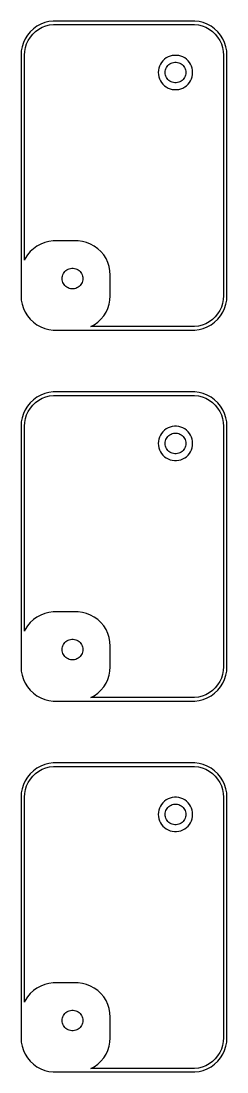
# Model space of a CAD drawing. Header units: metres. Extents: x -15 to 15, y 194 to 454.
# Drawn here: x -15 to 15, y 301.5 to 454.5 of the extents above; entities that cross this region are included whole.
import ezdxf

# ---------------------------------------------------------------- set-up
doc = ezdxf.new("R2010")
doc.units = ezdxf.units.M

msp = doc.modelspace()

# ---------------------------------------------------------------- linework, layer by layer
for p, q in [((-10.9369, 454.411), (-11.5451, 454.255)), ((-10.3139, 454.49), (-10.9369, 454.411)), ((10.3139, 454.49), (-10.3139, 454.49)), ((10.9369, 454.411), (10.3139, 454.49)), ((11.5451, 454.255), (10.9369, 454.411)), ((-13.6448, 452.923), (-14.0451, 452.439)), ((-13.1871, 453.353), (-13.6448, 452.923)), ((-13.2803, 452.58), (-12.8684, 452.967)), ((-12.6791, 453.722), (-13.1871, 453.353)), ((-12.8684, 452.967), (-12.4112, 453.299)), ((-12.1289, 454.024), (-12.6791, 453.722)), ((-12.4112, 453.299), (-11.916, 453.572)), ((-11.5451, 454.255), (-12.1289, 454.024)), ((-11.916, 453.572), (-11.3906, 453.78)), ((-11.3906, 453.78), (-10.8432, 453.92)), ((-10.8432, 453.92), (-10.2825, 453.991)), ((-10.2825, 453.991), (10.2825, 453.991)), ((10.2825, 453.991), (10.8432, 453.92)), ((10.8432, 453.92), (11.3906, 453.78)), ((11.3906, 453.78), (11.916, 453.572)), ((12.1289, 454.024), (11.5451, 454.255)), ((11.916, 453.572), (12.4112, 453.299)), ((12.6791, 453.722), (12.1289, 454.024)), ((12.4112, 453.299), (12.8684, 452.967)), ((13.1871, 453.353), (12.6791, 453.722)), ((12.8684, 452.967), (13.2803, 452.58)), ((13.6448, 452.923), (13.1871, 453.353)), ((14.0451, 452.439), (13.6448, 452.923)), ((-14.6489, 451.341), (-14.8429, 450.743)), ((-14.3815, 451.909), (-14.6489, 451.341)), ((-14.0451, 452.439), (-14.3815, 451.909)), ((-14.184, 451.157), (-13.9434, 451.668)), ((-13.9434, 451.668), (-13.6406, 452.145)), ((-13.6406, 452.145), (-13.2803, 452.58)), ((13.2803, 452.58), (13.6406, 452.145)), ((13.6406, 452.145), (13.9434, 451.668)), ((13.9434, 451.668), (14.184, 451.157)), ((14.3815, 451.909), (14.0451, 452.439)), ((14.6489, 451.341), (14.3815, 451.909)), ((14.8429, 450.743), (14.6489, 451.341)), ((-14.9606, 450.127), (-15, 449.5)), ((-14.8429, 450.743), (-14.9606, 450.127)), ((-14.5, 449.5), (-14.4645, 450.064)), ((-14.4645, 450.064), (-14.3586, 450.619)), ((-14.3586, 450.619), (-14.184, 451.157)), ((14.184, 451.157), (14.3586, 450.619)), ((14.3586, 450.619), (14.4645, 450.064)), ((14.4645, 450.064), (14.5, 449.5)), ((14.9606, 450.127), (14.8429, 450.743)), ((15, 449.5), (14.9606, 450.127)), ((-15, 449.5), (-15, 414.5)), ((-14.5, 419.657), (-14.5, 449.5)), ((5.47745, 448.469), (5.30922, 448.204)), ((5.67757, 448.711), (5.47745, 448.469)), ((5.90643, 448.926), (5.67757, 448.711)), ((6.16043, 449.111), (5.90643, 448.926)), ((6.43555, 449.262), (6.16043, 449.111)), ((6.72745, 449.378), (6.43555, 449.262)), ((6.54385, 448.156), (6.69626, 448.266)), ((6.69626, 448.266), (6.86133, 448.357)), ((7.03154, 449.456), (6.72745, 449.378)), ((6.86133, 448.357), (7.03647, 448.427)), ((7.34302, 449.495), (7.03154, 449.456)), ((7.03647, 448.427), (7.21892, 448.473)), ((7.21892, 448.473), (7.40581, 448.497)), ((7.65697, 449.495), (7.34302, 449.495)), ((7.40581, 448.497), (7.59418, 448.497)), ((7.59418, 448.497), (7.78107, 448.473)), ((7.96844, 449.456), (7.65697, 449.495)), ((7.78107, 448.473), (7.96352, 448.427)), ((7.96352, 448.427), (8.13866, 448.357)), ((8.27254, 449.378), (7.96844, 449.456)), ((8.13866, 448.357), (8.30373, 448.266)), ((8.56444, 449.262), (8.27254, 449.378)), ((8.30373, 448.266), (8.45613, 448.156)), ((8.83955, 449.111), (8.56444, 449.262)), ((9.09355, 448.926), (8.83955, 449.111)), ((9.32242, 448.711), (9.09355, 448.926)), ((9.52254, 448.469), (9.32242, 448.711)), ((9.69077, 448.204), (9.52254, 448.469)), ((14.5, 449.5), (14.5, 414.5)), ((15, 414.5), (15, 449.5)), ((5.0197, 447.313), (5, 447)), ((5, 447), (5.0197, 446.687)), ((5.07854, 447.622), (5.0197, 447.313)), ((5.17555, 447.92), (5.07854, 447.622)), ((5.30922, 448.204), (5.17555, 447.92)), ((6, 447), (6.01183, 447.188)), ((6.01183, 446.812), (6, 447)), ((6.01183, 447.188), (6.04712, 447.373)), ((6.04712, 446.627), (6.01183, 446.812)), ((6.04712, 447.373), (6.10533, 447.552)), ((6.10533, 447.552), (6.18553, 447.723)), ((6.18553, 447.723), (6.28647, 447.882)), ((6.28647, 447.882), (6.40654, 448.027)), ((6.40654, 448.027), (6.54385, 448.156)), ((8.45613, 448.156), (8.59344, 448.027)), ((8.59344, 448.027), (8.71352, 447.882)), ((8.71352, 447.882), (8.81445, 447.723)), ((8.81445, 447.723), (8.89465, 447.552)), ((8.89465, 447.552), (8.95287, 447.373)), ((8.95287, 447.373), (8.98816, 447.188)), ((8.98816, 446.812), (8.95287, 446.627)), ((8.98816, 447.188), (9, 447)), ((9, 447), (8.98816, 446.812)), ((9.82443, 447.92), (9.69077, 448.204)), ((9.92145, 447.622), (9.82443, 447.92)), ((9.98029, 447.313), (9.92145, 447.622)), ((10, 447), (9.98029, 447.313)), ((9.98029, 446.687), (10, 447)), ((5.0197, 446.687), (5.07854, 446.378)), ((5.07854, 446.378), (5.17555, 446.08)), ((5.17555, 446.08), (5.30922, 445.796)), ((5.30922, 445.796), (5.47745, 445.531)), ((5.47745, 445.531), (5.67757, 445.289)), ((5.67757, 445.289), (5.90643, 445.074)), ((6.10533, 446.448), (6.04712, 446.627)), ((6.18553, 446.277), (6.10533, 446.448)), ((6.28647, 446.118), (6.18553, 446.277)), ((6.40654, 445.973), (6.28647, 446.118)), ((6.54385, 445.844), (6.40654, 445.973)), ((6.69626, 445.734), (6.54385, 445.844)), ((6.86133, 445.643), (6.69626, 445.734)), ((7.03647, 445.573), (6.86133, 445.643)), ((7.21892, 445.527), (7.03647, 445.573)), ((7.40581, 445.503), (7.21892, 445.527)), ((7.59418, 445.503), (7.40581, 445.503)), ((7.78107, 445.527), (7.59418, 445.503)), ((7.96352, 445.573), (7.78107, 445.527)), ((8.13866, 445.643), (7.96352, 445.573)), ((8.30373, 445.734), (8.13866, 445.643)), ((8.45613, 445.844), (8.30373, 445.734)), ((8.59344, 445.973), (8.45613, 445.844)), ((8.71352, 446.118), (8.59344, 445.973)), ((8.81445, 446.277), (8.71352, 446.118)), ((8.89465, 446.448), (8.81445, 446.277)), ((8.95287, 446.627), (8.89465, 446.448)), ((9.09355, 445.074), (9.32242, 445.289)), ((9.32242, 445.289), (9.52254, 445.531)), ((9.52254, 445.531), (9.69077, 445.796)), ((9.69077, 445.796), (9.82443, 446.08)), ((9.82443, 446.08), (9.92145, 446.378)), ((9.92145, 446.378), (9.98029, 446.687)), ((5.90643, 445.074), (6.16043, 444.889)), ((6.16043, 444.889), (6.43555, 444.738)), ((6.43555, 444.738), (6.72745, 444.622)), ((6.72745, 444.622), (7.03154, 444.544)), ((7.03154, 444.544), (7.34302, 444.505)), ((7.34302, 444.505), (7.65697, 444.505)), ((7.65697, 444.505), (7.96844, 444.544)), ((7.96844, 444.544), (8.27254, 444.622)), ((8.27254, 444.622), (8.56444, 444.738)), ((8.56444, 444.738), (8.83955, 444.889)), ((8.83955, 444.889), (9.09355, 445.074)), ((-11.5451, 422.255), (-12.1289, 422.024)), ((-10.9369, 422.411), (-11.5451, 422.255)), ((-10.3139, 422.49), (-10.9369, 422.411)), ((-6.68604, 422.49), (-10.3139, 422.49)), ((-6.06308, 422.411), (-6.68604, 422.49)), ((-5.45491, 422.255), (-6.06308, 422.411)), ((-4.87109, 422.024), (-5.45491, 422.255)), ((-13.6448, 420.923), (-14.0451, 420.439)), ((-13.1871, 421.353), (-13.6448, 420.923)), ((-12.6791, 421.722), (-13.1871, 421.353)), ((-12.1289, 422.024), (-12.6791, 421.722)), ((-4.32086, 421.722), (-4.87109, 422.024)), ((-3.81287, 421.353), (-4.32086, 421.722)), ((-3.35515, 420.923), (-3.81287, 421.353)), ((-2.95491, 420.439), (-3.35515, 420.923)), ((-14.3815, 419.909), (-14.5, 419.657)), ((-14.0451, 420.439), (-14.3815, 419.909)), ((-2.61845, 419.909), (-2.95491, 420.439)), ((-2.3511, 419.341), (-2.61845, 419.909)), ((-2.15707, 418.743), (-2.3511, 419.341)), ((-8.89465, 417.552), (-8.81445, 417.723)), ((-8.81445, 417.723), (-8.71352, 417.882)), ((-8.71352, 417.882), (-8.59344, 418.027)), ((-8.59344, 418.027), (-8.45613, 418.156)), ((-8.45613, 418.156), (-8.30373, 418.266)), ((-8.30373, 418.266), (-8.13866, 418.357)), ((-8.13866, 418.357), (-7.96352, 418.427)), ((-7.96352, 418.427), (-7.78107, 418.473)), ((-7.78107, 418.473), (-7.59418, 418.497)), ((-7.59418, 418.497), (-7.40581, 418.497)), ((-7.40581, 418.497), (-7.21892, 418.473)), ((-7.21892, 418.473), (-7.03647, 418.427)), ((-7.03647, 418.427), (-6.86133, 418.357)), ((-6.86133, 418.357), (-6.69626, 418.266)), ((-6.69626, 418.266), (-6.54385, 418.156)), ((-6.54385, 418.156), (-6.40654, 418.027)), ((-6.40654, 418.027), (-6.28647, 417.882)), ((-6.28647, 417.882), (-6.18553, 417.723)), ((-6.18553, 417.723), (-6.10533, 417.552)), ((-2.03941, 418.127), (-2.15707, 418.743)), ((-2, 417.5), (-2.03941, 418.127)), ((-9, 417), (-8.98816, 417.188)), ((-8.98816, 416.812), (-9, 417)), ((-8.98816, 417.188), (-8.95287, 417.373)), ((-8.95287, 416.627), (-8.98816, 416.812)), ((-8.95287, 417.373), (-8.89465, 417.552)), ((-8.89465, 416.448), (-8.95287, 416.627)), ((-8.81445, 416.277), (-8.89465, 416.448)), ((-8.71352, 416.118), (-8.81445, 416.277)), ((-8.59344, 415.973), (-8.71352, 416.118)), ((-6.28647, 416.118), (-6.40654, 415.973)), ((-6.18553, 416.277), (-6.28647, 416.118)), ((-6.10533, 416.448), (-6.18553, 416.277)), ((-6.10533, 417.552), (-6.04712, 417.373)), ((-6.04712, 416.627), (-6.10533, 416.448)), ((-6.04712, 417.373), (-6.01183, 417.188)), ((-6.01183, 416.812), (-6.04712, 416.627)), ((-6.01183, 417.188), (-6, 417)), ((-6, 417), (-6.01183, 416.812)), ((-2, 414.5), (-2, 417.5)), ((-8.45613, 415.844), (-8.59344, 415.973)), ((-8.30373, 415.734), (-8.45613, 415.844)), ((-8.13866, 415.643), (-8.30373, 415.734)), ((-7.96352, 415.573), (-8.13866, 415.643)), ((-7.78107, 415.527), (-7.96352, 415.573)), ((-7.59418, 415.503), (-7.78107, 415.527)), ((-7.40581, 415.503), (-7.59418, 415.503)), ((-7.21892, 415.527), (-7.40581, 415.503)), ((-7.03647, 415.573), (-7.21892, 415.527)), ((-6.86133, 415.643), (-7.03647, 415.573)), ((-6.69626, 415.734), (-6.86133, 415.643)), ((-6.54385, 415.844), (-6.69626, 415.734)), ((-6.40654, 415.973), (-6.54385, 415.844)), ((-15, 414.5), (-14.9606, 413.873)), ((-14.9606, 413.873), (-14.8429, 413.257)), ((-14.8429, 413.257), (-14.6489, 412.659)), ((-2.3511, 412.659), (-2.15707, 413.257)), ((-2.15707, 413.257), (-2.03941, 413.873)), ((-2.03941, 413.873), (-2, 414.5)), ((14.3586, 413.381), (14.184, 412.843)), ((14.4645, 413.936), (14.3586, 413.381)), ((14.5, 414.5), (14.4645, 413.936)), ((14.6489, 412.659), (14.8429, 413.257)), ((14.8429, 413.257), (14.9606, 413.873)), ((14.9606, 413.873), (15, 414.5)), ((-14.6489, 412.659), (-14.3815, 412.091)), ((-14.3815, 412.091), (-14.0451, 411.561)), ((-14.0451, 411.561), (-13.6448, 411.077)), ((-3.35515, 411.077), (-2.95491, 411.561)), ((-2.95491, 411.561), (-2.61845, 412.091)), ((-2.61845, 412.091), (-2.3511, 412.659)), ((13.6406, 411.855), (13.2803, 411.42)), ((13.9434, 412.332), (13.6406, 411.855)), ((13.6448, 411.077), (14.0451, 411.561)), ((14.184, 412.843), (13.9434, 412.332)), ((14.0451, 411.561), (14.3815, 412.091)), ((14.3815, 412.091), (14.6489, 412.659)), ((-13.6448, 411.077), (-13.1871, 410.647)), ((-13.1871, 410.647), (-12.6791, 410.278)), ((-12.6791, 410.278), (-12.1289, 409.976)), ((-4.81104, 410.009), (-4.32086, 410.278)), ((10.2825, 410.009), (-4.81104, 410.009)), ((-4.32086, 410.278), (-3.81287, 410.647)), ((-3.81287, 410.647), (-3.35515, 411.077)), ((10.8432, 410.08), (10.2825, 410.009)), ((11.3906, 410.22), (10.8432, 410.08)), ((11.916, 410.428), (11.3906, 410.22)), ((12.4112, 410.701), (11.916, 410.428)), ((12.1289, 409.976), (12.6791, 410.278)), ((12.8684, 411.033), (12.4112, 410.701)), ((12.6791, 410.278), (13.1871, 410.647)), ((13.2803, 411.42), (12.8684, 411.033)), ((13.1871, 410.647), (13.6448, 411.077)), ((-12.1289, 409.976), (-11.5451, 409.745)), ((-11.5451, 409.745), (-10.9369, 409.589)), ((-10.9369, 409.589), (-10.3139, 409.51)), ((-10.3139, 409.51), (10.3139, 409.51)), ((10.3139, 409.51), (10.9369, 409.589)), ((10.9369, 409.589), (11.5451, 409.745)), ((11.5451, 409.745), (12.1289, 409.976)), ((-13.1871, 399.353), (-13.6448, 398.923)), ((-12.6791, 399.722), (-13.1871, 399.353)), ((-12.8684, 398.967), (-12.4112, 399.299)), ((-12.1289, 400.024), (-12.6791, 399.722)), ((-12.4112, 399.299), (-11.916, 399.572)), ((-11.5451, 400.255), (-12.1289, 400.024)), ((-11.916, 399.572), (-11.3906, 399.78)), ((-10.9369, 400.411), (-11.5451, 400.255)), ((-11.3906, 399.78), (-10.8432, 399.92)), ((-10.3139, 400.49), (-10.9369, 400.411)), ((-10.8432, 399.92), (-10.2825, 399.991)), ((10.3139, 400.49), (-10.3139, 400.49)), ((-10.2825, 399.991), (10.2825, 399.991)), ((10.2825, 399.991), (10.8432, 399.92)), ((10.9369, 400.411), (10.3139, 400.49)), ((10.8432, 399.92), (11.3906, 399.78)), ((11.5451, 400.255), (10.9369, 400.411)), ((11.3906, 399.78), (11.916, 399.572)), ((12.1289, 400.024), (11.5451, 400.255)), ((11.916, 399.572), (12.4112, 399.299)), ((12.6791, 399.722), (12.1289, 400.024)), ((12.4112, 399.299), (12.8684, 398.967)), ((13.1871, 399.353), (12.6791, 399.722)), ((13.6448, 398.923), (13.1871, 399.353)), ((-14.3815, 397.909), (-14.6489, 397.341)), ((-14.0451, 398.439), (-14.3815, 397.909)), ((-13.6448, 398.923), (-14.0451, 398.439)), ((-13.9434, 397.668), (-13.6406, 398.145)), ((-13.6406, 398.145), (-13.2803, 398.58)), ((-13.2803, 398.58), (-12.8684, 398.967)), ((12.8684, 398.967), (13.2803, 398.58)), ((13.2803, 398.58), (13.6406, 398.145)), ((13.6406, 398.145), (13.9434, 397.668)), ((14.0451, 398.439), (13.6448, 398.923)), ((14.3815, 397.909), (14.0451, 398.439)), ((14.6489, 397.341), (14.3815, 397.909)), ((-14.8429, 396.743), (-14.9606, 396.127)), ((-14.6489, 397.341), (-14.8429, 396.743)), ((-14.4645, 396.064), (-14.3586, 396.619)), ((-14.3586, 396.619), (-14.184, 397.157)), ((-14.184, 397.157), (-13.9434, 397.668)), ((13.9434, 397.668), (14.184, 397.157)), ((14.184, 397.157), (14.3586, 396.619)), ((14.3586, 396.619), (14.4645, 396.064)), ((14.8429, 396.743), (14.6489, 397.341)), ((14.9606, 396.127), (14.8429, 396.743)), ((-14.9606, 396.127), (-15, 395.5)), ((-15, 395.5), (-15, 360.5)), ((-14.5, 395.5), (-14.4645, 396.064)), ((-14.5, 365.657), (-14.5, 395.5)), ((5.67757, 394.711), (5.47745, 394.469)), ((5.90643, 394.926), (5.67757, 394.711)), ((6.16043, 395.111), (5.90643, 394.926)), ((6.43555, 395.262), (6.16043, 395.111)), ((6.72745, 395.378), (6.43555, 395.262)), ((7.03154, 395.456), (6.72745, 395.378)), ((7.34302, 395.495), (7.03154, 395.456)), ((7.65697, 395.495), (7.34302, 395.495)), ((7.96844, 395.456), (7.65697, 395.495)), ((8.27254, 395.378), (7.96844, 395.456)), ((8.56444, 395.262), (8.27254, 395.378)), ((8.83955, 395.111), (8.56444, 395.262)), ((9.09355, 394.926), (8.83955, 395.111)), ((9.32242, 394.711), (9.09355, 394.926)), ((9.52254, 394.469), (9.32242, 394.711)), ((14.4645, 396.064), (14.5, 395.5)), ((14.5, 395.5), (14.5, 360.5)), ((15, 395.5), (14.9606, 396.127)), ((15, 360.5), (15, 395.5)), ((5.0197, 393.313), (5, 393)), ((5.07854, 393.622), (5.0197, 393.313)), ((5.17555, 393.92), (5.07854, 393.622)), ((5.30922, 394.204), (5.17555, 393.92)), ((5.47745, 394.469), (5.30922, 394.204)), ((6, 393), (6.01183, 393.188)), ((6.01183, 393.188), (6.04712, 393.373)), ((6.04712, 393.373), (6.10533, 393.552)), ((6.10533, 393.552), (6.18553, 393.723)), ((6.18553, 393.723), (6.28647, 393.882)), ((6.28647, 393.882), (6.40654, 394.027)), ((6.40654, 394.027), (6.54385, 394.156)), ((6.54385, 394.156), (6.69626, 394.266)), ((6.69626, 394.266), (6.86133, 394.357)), ((6.86133, 394.357), (7.03647, 394.427)), ((7.03647, 394.427), (7.21892, 394.473)), ((7.21892, 394.473), (7.40581, 394.497)), ((7.40581, 394.497), (7.59418, 394.497)), ((7.59418, 394.497), (7.78107, 394.473)), ((7.78107, 394.473), (7.96352, 394.427)), ((7.96352, 394.427), (8.13866, 394.357)), ((8.13866, 394.357), (8.30373, 394.266)), ((8.30373, 394.266), (8.45613, 394.156)), ((8.45613, 394.156), (8.59344, 394.027)), ((8.59344, 394.027), (8.71352, 393.882)), ((8.71352, 393.882), (8.81445, 393.723)), ((8.81445, 393.723), (8.89465, 393.552)), ((8.89465, 393.552), (8.95287, 393.373)), ((8.95287, 393.373), (8.98816, 393.188)), ((8.98816, 393.188), (9, 393)), ((9.69077, 394.204), (9.52254, 394.469)), ((9.82443, 393.92), (9.69077, 394.204)), ((9.92145, 393.622), (9.82443, 393.92)), ((9.98029, 393.313), (9.92145, 393.622)), ((10, 393), (9.98029, 393.313)), ((5, 393), (5.0197, 392.687)), ((5.0197, 392.687), (5.07854, 392.378)), ((5.07854, 392.378), (5.17555, 392.08)), ((5.17555, 392.08), (5.30922, 391.796)), ((5.30922, 391.796), (5.47745, 391.531)), ((6.01183, 392.812), (6, 393)), ((6.04712, 392.627), (6.01183, 392.812)), ((6.10533, 392.448), (6.04712, 392.627)), ((6.18553, 392.277), (6.10533, 392.448)), ((6.28647, 392.118), (6.18553, 392.277)), ((6.40654, 391.973), (6.28647, 392.118)), ((6.54385, 391.844), (6.40654, 391.973)), ((6.69626, 391.734), (6.54385, 391.844)), ((6.86133, 391.643), (6.69626, 391.734)), ((7.03647, 391.573), (6.86133, 391.643)), ((8.13866, 391.643), (7.96352, 391.573)), ((8.30373, 391.734), (8.13866, 391.643)), ((8.45613, 391.844), (8.30373, 391.734)), ((8.59344, 391.973), (8.45613, 391.844)), ((8.71352, 392.118), (8.59344, 391.973)), ((8.81445, 392.277), (8.71352, 392.118)), ((8.89465, 392.448), (8.81445, 392.277)), ((8.95287, 392.627), (8.89465, 392.448)), ((8.98816, 392.812), (8.95287, 392.627)), ((9, 393), (8.98816, 392.812)), ((9.52254, 391.531), (9.69077, 391.796)), ((9.69077, 391.796), (9.82443, 392.08)), ((9.82443, 392.08), (9.92145, 392.378)), ((9.92145, 392.378), (9.98029, 392.687)), ((9.98029, 392.687), (10, 393)), ((5.47745, 391.531), (5.67757, 391.289)), ((5.67757, 391.289), (5.90643, 391.074)), ((5.90643, 391.074), (6.16043, 390.889)), ((6.16043, 390.889), (6.43555, 390.738)), ((6.43555, 390.738), (6.72745, 390.622)), ((6.72745, 390.622), (7.03154, 390.544)), ((7.03154, 390.544), (7.34302, 390.505)), ((7.21892, 391.527), (7.03647, 391.573)), ((7.40581, 391.503), (7.21892, 391.527)), ((7.34302, 390.505), (7.65697, 390.505)), ((7.59418, 391.503), (7.40581, 391.503)), ((7.78107, 391.527), (7.59418, 391.503)), ((7.65697, 390.505), (7.96844, 390.544)), ((7.96352, 391.573), (7.78107, 391.527)), ((7.96844, 390.544), (8.27254, 390.622)), ((8.27254, 390.622), (8.56444, 390.738)), ((8.56444, 390.738), (8.83955, 390.889)), ((8.83955, 390.889), (9.09355, 391.074)), ((9.09355, 391.074), (9.32242, 391.289)), ((9.32242, 391.289), (9.52254, 391.531)), ((-13.1871, 367.353), (-13.6448, 366.923)), ((-12.6791, 367.722), (-13.1871, 367.353)), ((-12.1289, 368.024), (-12.6791, 367.722)), ((-11.5451, 368.255), (-12.1289, 368.024)), ((-10.9369, 368.411), (-11.5451, 368.255)), ((-10.3139, 368.49), (-10.9369, 368.411)), ((-6.68604, 368.49), (-10.3139, 368.49)), ((-6.06308, 368.411), (-6.68604, 368.49)), ((-5.45491, 368.255), (-6.06308, 368.411)), ((-4.87109, 368.024), (-5.45491, 368.255)), ((-4.32086, 367.722), (-4.87109, 368.024)), ((-3.81287, 367.353), (-4.32086, 367.722)), ((-3.35515, 366.923), (-3.81287, 367.353)), ((-14.3815, 365.909), (-14.5, 365.657)), ((-14.0451, 366.439), (-14.3815, 365.909)), ((-13.6448, 366.923), (-14.0451, 366.439)), ((-2.95491, 366.439), (-3.35515, 366.923)), ((-2.61845, 365.909), (-2.95491, 366.439)), ((-2.3511, 365.341), (-2.61845, 365.909)), ((-8.59344, 364.027), (-8.45613, 364.156)), ((-8.45613, 364.156), (-8.30373, 364.266)), ((-8.30373, 364.266), (-8.13866, 364.357)), ((-8.13866, 364.357), (-7.96352, 364.427)), ((-7.96352, 364.427), (-7.78107, 364.473)), ((-7.78107, 364.473), (-7.59418, 364.497)), ((-7.59418, 364.497), (-7.40581, 364.497)), ((-7.40581, 364.497), (-7.21892, 364.473)), ((-7.21892, 364.473), (-7.03647, 364.427)), ((-7.03647, 364.427), (-6.86133, 364.357)), ((-6.86133, 364.357), (-6.69626, 364.266)), ((-6.69626, 364.266), (-6.54385, 364.156)), ((-6.54385, 364.156), (-6.40654, 364.027)), ((-2.15707, 364.743), (-2.3511, 365.341)), ((-2.03941, 364.127), (-2.15707, 364.743)), ((-2, 363.5), (-2.03941, 364.127)), ((-9, 363), (-8.98816, 363.188)), ((-8.98816, 362.812), (-9, 363)), ((-8.98816, 363.188), (-8.95287, 363.373)), ((-8.95287, 362.627), (-8.98816, 362.812)), ((-8.95287, 363.373), (-8.89465, 363.552)), ((-8.89465, 362.448), (-8.95287, 362.627)), ((-8.89465, 363.552), (-8.81445, 363.723)), ((-8.81445, 363.723), (-8.71352, 363.882)), ((-8.71352, 363.882), (-8.59344, 364.027)), ((-6.40654, 364.027), (-6.28647, 363.882)), ((-6.28647, 363.882), (-6.18553, 363.723)), ((-6.18553, 363.723), (-6.10533, 363.552)), ((-6.10533, 363.552), (-6.04712, 363.373)), ((-6.04712, 362.627), (-6.10533, 362.448)), ((-6.04712, 363.373), (-6.01183, 363.188)), ((-6.01183, 362.812), (-6.04712, 362.627)), ((-6.01183, 363.188), (-6, 363)), ((-6, 363), (-6.01183, 362.812)), ((-2, 360.5), (-2, 363.5)), ((-8.81445, 362.277), (-8.89465, 362.448)), ((-8.71352, 362.118), (-8.81445, 362.277)), ((-8.59344, 361.973), (-8.71352, 362.118)), ((-8.45613, 361.844), (-8.59344, 361.973)), ((-8.30373, 361.734), (-8.45613, 361.844)), ((-8.13866, 361.643), (-8.30373, 361.734)), ((-7.96352, 361.573), (-8.13866, 361.643)), ((-7.78107, 361.527), (-7.96352, 361.573)), ((-7.59418, 361.503), (-7.78107, 361.527)), ((-7.40581, 361.503), (-7.59418, 361.503)), ((-7.21892, 361.527), (-7.40581, 361.503)), ((-7.03647, 361.573), (-7.21892, 361.527)), ((-6.86133, 361.643), (-7.03647, 361.573)), ((-6.69626, 361.734), (-6.86133, 361.643)), ((-6.54385, 361.844), (-6.69626, 361.734)), ((-6.40654, 361.973), (-6.54385, 361.844)), ((-6.28647, 362.118), (-6.40654, 361.973)), ((-6.18553, 362.277), (-6.28647, 362.118)), ((-6.10533, 362.448), (-6.18553, 362.277)), ((-15, 360.5), (-14.9606, 359.873)), ((-14.9606, 359.873), (-14.8429, 359.257)), ((-2.15707, 359.257), (-2.03941, 359.873)), ((-2.03941, 359.873), (-2, 360.5)), ((14.4645, 359.936), (14.3586, 359.381)), ((14.5, 360.5), (14.4645, 359.936)), ((14.8429, 359.257), (14.9606, 359.873)), ((14.9606, 359.873), (15, 360.5)), ((-14.8429, 359.257), (-14.6489, 358.659)), ((-14.6489, 358.659), (-14.3815, 358.091)), ((-14.3815, 358.091), (-14.0451, 357.561)), ((-2.95491, 357.561), (-2.61845, 358.091)), ((-2.61845, 358.091), (-2.3511, 358.659)), ((-2.3511, 358.659), (-2.15707, 359.257)), ((13.9434, 358.332), (13.6406, 357.855)), ((14.184, 358.843), (13.9434, 358.332)), ((14.0451, 357.561), (14.3815, 358.091)), ((14.3586, 359.381), (14.184, 358.843)), ((14.3815, 358.091), (14.6489, 358.659)), ((14.6489, 358.659), (14.8429, 359.257)), ((-14.0451, 357.561), (-13.6448, 357.077)), ((-13.6448, 357.077), (-13.1871, 356.647)), ((-13.1871, 356.647), (-12.6791, 356.278)), ((-4.32086, 356.278), (-3.81287, 356.647)), ((-3.81287, 356.647), (-3.35515, 357.077)), ((-3.35515, 357.077), (-2.95491, 357.561)), ((12.4112, 356.701), (11.916, 356.428)), ((12.8684, 357.033), (12.4112, 356.701)), ((12.6791, 356.278), (13.1871, 356.647)), ((13.2803, 357.42), (12.8684, 357.033)), ((13.1871, 356.647), (13.6448, 357.077)), ((13.6406, 357.855), (13.2803, 357.42)), ((13.6448, 357.077), (14.0451, 357.561)), ((-12.6791, 356.278), (-12.1289, 355.976)), ((-12.1289, 355.976), (-11.5451, 355.745)), ((-11.5451, 355.745), (-10.9369, 355.589)), ((-10.9369, 355.589), (-10.3139, 355.51)), ((-10.3139, 355.51), (10.3139, 355.51)), ((-4.81104, 356.009), (-4.32086, 356.278)), ((10.2825, 356.009), (-4.81104, 356.009)), ((10.8432, 356.08), (10.2825, 356.009)), ((10.3139, 355.51), (10.9369, 355.589)), ((11.3906, 356.22), (10.8432, 356.08)), ((10.9369, 355.589), (11.5451, 355.745)), ((11.916, 356.428), (11.3906, 356.22)), ((11.5451, 355.745), (12.1289, 355.976)), ((12.1289, 355.976), (12.6791, 356.278)), ((-12.1289, 346.024), (-12.6791, 345.722)), ((-11.5451, 346.255), (-12.1289, 346.024)), ((-11.916, 345.572), (-11.3906, 345.78)), ((-10.9369, 346.411), (-11.5451, 346.255)), ((-11.3906, 345.78), (-10.8432, 345.92)), ((-10.3139, 346.49), (-10.9369, 346.411)), ((-10.8432, 345.92), (-10.2825, 345.991)), ((10.3139, 346.49), (-10.3139, 346.49)), ((-10.2825, 345.991), (10.2825, 345.991)), ((10.2825, 345.991), (10.8432, 345.92)), ((10.9369, 346.411), (10.3139, 346.49)), ((10.8432, 345.92), (11.3906, 345.78)), ((11.5451, 346.255), (10.9369, 346.411)), ((11.3906, 345.78), (11.916, 345.572)), ((12.1289, 346.024), (11.5451, 346.255)), ((12.6791, 345.722), (12.1289, 346.024)), ((-14.0451, 344.439), (-14.3815, 343.909)), ((-13.6448, 344.923), (-14.0451, 344.439)), ((-13.1871, 345.353), (-13.6448, 344.923)), ((-13.6406, 344.145), (-13.2803, 344.58)), ((-13.2803, 344.58), (-12.8684, 344.967)), ((-12.6791, 345.722), (-13.1871, 345.353)), ((-12.8684, 344.967), (-12.4112, 345.299)), ((-12.4112, 345.299), (-11.916, 345.572)), ((11.916, 345.572), (12.4112, 345.299)), ((12.4112, 345.299), (12.8684, 344.967)), ((13.1871, 345.353), (12.6791, 345.722)), ((12.8684, 344.967), (13.2803, 344.58)), ((13.6448, 344.923), (13.1871, 345.353)), ((13.2803, 344.58), (13.6406, 344.145)), ((14.0451, 344.439), (13.6448, 344.923)), ((14.3815, 343.909), (14.0451, 344.439)), ((-14.8429, 342.743), (-14.9606, 342.127)), ((-14.6489, 343.341), (-14.8429, 342.743)), ((-14.3815, 343.909), (-14.6489, 343.341)), ((-14.3586, 342.619), (-14.184, 343.157)), ((-14.184, 343.157), (-13.9434, 343.668)), ((-13.9434, 343.668), (-13.6406, 344.145)), ((13.6406, 344.145), (13.9434, 343.668)), ((13.9434, 343.668), (14.184, 343.157)), ((14.184, 343.157), (14.3586, 342.619)), ((14.6489, 343.341), (14.3815, 343.909)), ((14.8429, 342.743), (14.6489, 343.341)), ((14.9606, 342.127), (14.8429, 342.743)), ((-14.9606, 342.127), (-15, 341.5)), ((-15, 341.5), (-15, 306.5)), ((-14.5, 341.5), (-14.4645, 342.064)), ((-14.5, 311.657), (-14.5, 341.5)), ((-14.4645, 342.064), (-14.3586, 342.619)), ((6.43555, 341.262), (6.16043, 341.111)), ((6.72745, 341.378), (6.43555, 341.262)), ((7.03154, 341.456), (6.72745, 341.378)), ((7.34302, 341.495), (7.03154, 341.456)), ((7.65697, 341.495), (7.34302, 341.495)), ((7.96844, 341.456), (7.65697, 341.495)), ((8.27254, 341.378), (7.96844, 341.456)), ((8.56444, 341.262), (8.27254, 341.378)), ((8.83955, 341.111), (8.56444, 341.262)), ((14.3586, 342.619), (14.4645, 342.064)), ((14.4645, 342.064), (14.5, 341.5)), ((14.5, 341.5), (14.5, 306.5)), ((15, 341.5), (14.9606, 342.127)), ((15, 306.5), (15, 341.5)), ((5.07854, 339.622), (5.0197, 339.313)), ((5.17555, 339.92), (5.07854, 339.622)), ((5.30922, 340.204), (5.17555, 339.92)), ((5.47745, 340.469), (5.30922, 340.204)), ((5.67757, 340.711), (5.47745, 340.469)), ((5.90643, 340.926), (5.67757, 340.711)), ((6.16043, 341.111), (5.90643, 340.926)), ((6.10533, 339.552), (6.18553, 339.723)), ((6.18553, 339.723), (6.28647, 339.882)), ((6.28647, 339.882), (6.40654, 340.027)), ((6.40654, 340.027), (6.54385, 340.156)), ((6.54385, 340.156), (6.69626, 340.266)), ((6.69626, 340.266), (6.86133, 340.357)), ((6.86133, 340.357), (7.03647, 340.427)), ((7.03647, 340.427), (7.21892, 340.473)), ((7.21892, 340.473), (7.40581, 340.497)), ((7.40581, 340.497), (7.59418, 340.497)), ((7.59418, 340.497), (7.78107, 340.473)), ((7.78107, 340.473), (7.96352, 340.427)), ((7.96352, 340.427), (8.13866, 340.357)), ((8.13866, 340.357), (8.30373, 340.266)), ((8.30373, 340.266), (8.45613, 340.156)), ((8.45613, 340.156), (8.59344, 340.027)), ((8.59344, 340.027), (8.71352, 339.882)), ((8.71352, 339.882), (8.81445, 339.723)), ((8.81445, 339.723), (8.89465, 339.552)), ((9.09355, 340.926), (8.83955, 341.111)), ((9.32242, 340.711), (9.09355, 340.926)), ((9.52254, 340.469), (9.32242, 340.711)), ((9.69077, 340.204), (9.52254, 340.469)), ((9.82443, 339.92), (9.69077, 340.204)), ((9.92145, 339.622), (9.82443, 339.92)), ((9.98029, 339.313), (9.92145, 339.622)), ((5.0197, 339.313), (5, 339)), ((5, 339), (5.0197, 338.687)), ((5.0197, 338.687), (5.07854, 338.378)), ((5.07854, 338.378), (5.17555, 338.08)), ((6, 339), (6.01183, 339.188)), ((6.01183, 338.812), (6, 339)), ((6.01183, 339.188), (6.04712, 339.373)), ((6.04712, 338.627), (6.01183, 338.812)), ((6.04712, 339.373), (6.10533, 339.552)), ((6.10533, 338.448), (6.04712, 338.627)), ((6.18553, 338.277), (6.10533, 338.448)), ((6.28647, 338.118), (6.18553, 338.277)), ((6.40654, 337.973), (6.28647, 338.118)), ((8.71352, 338.118), (8.59344, 337.973)), ((8.81445, 338.277), (8.71352, 338.118)), ((8.89465, 338.448), (8.81445, 338.277)), ((8.89465, 339.552), (8.95287, 339.373)), ((8.95287, 338.627), (8.89465, 338.448)), ((8.95287, 339.373), (8.98816, 339.188)), ((8.98816, 338.812), (8.95287, 338.627)), ((8.98816, 339.188), (9, 339)), ((9, 339), (8.98816, 338.812)), ((9.82443, 338.08), (9.92145, 338.378)), ((9.92145, 338.378), (9.98029, 338.687)), ((10, 339), (9.98029, 339.313)), ((9.98029, 338.687), (10, 339)), ((5.17555, 338.08), (5.30922, 337.796)), ((5.30922, 337.796), (5.47745, 337.531)), ((5.47745, 337.531), (5.67757, 337.289)), ((5.67757, 337.289), (5.90643, 337.074)), ((5.90643, 337.074), (6.16043, 336.889)), ((6.16043, 336.889), (6.43555, 336.738)), ((6.54385, 337.844), (6.40654, 337.973)), ((6.43555, 336.738), (6.72745, 336.622)), ((6.69626, 337.734), (6.54385, 337.844)), ((6.86133, 337.643), (6.69626, 337.734)), ((6.72745, 336.622), (7.03154, 336.544)), ((7.03647, 337.573), (6.86133, 337.643)), ((7.21892, 337.527), (7.03647, 337.573)), ((7.40581, 337.503), (7.21892, 337.527)), ((7.59418, 337.503), (7.40581, 337.503)), ((7.78107, 337.527), (7.59418, 337.503)), ((7.96352, 337.573), (7.78107, 337.527)), ((8.13866, 337.643), (7.96352, 337.573)), ((7.96844, 336.544), (8.27254, 336.622)), ((8.30373, 337.734), (8.13866, 337.643)), ((8.27254, 336.622), (8.56444, 336.738)), ((8.45613, 337.844), (8.30373, 337.734)), ((8.59344, 337.973), (8.45613, 337.844)), ((8.56444, 336.738), (8.83955, 336.889)), ((8.83955, 336.889), (9.09355, 337.074)), ((9.09355, 337.074), (9.32242, 337.289)), ((9.32242, 337.289), (9.52254, 337.531)), ((9.52254, 337.531), (9.69077, 337.796)), ((9.69077, 337.796), (9.82443, 338.08)), ((7.03154, 336.544), (7.34302, 336.505)), ((7.34302, 336.505), (7.65697, 336.505)), ((7.65697, 336.505), (7.96844, 336.544)), ((-12.6791, 313.722), (-13.1871, 313.353)), ((-12.1289, 314.024), (-12.6791, 313.722)), ((-11.5451, 314.255), (-12.1289, 314.024)), ((-10.9369, 314.411), (-11.5451, 314.255)), ((-10.3139, 314.49), (-10.9369, 314.411)), ((-6.68604, 314.49), (-10.3139, 314.49)), ((-6.06308, 314.411), (-6.68604, 314.49)), ((-5.45491, 314.255), (-6.06308, 314.411)), ((-4.87109, 314.024), (-5.45491, 314.255)), ((-4.32086, 313.722), (-4.87109, 314.024)), ((-3.81287, 313.353), (-4.32086, 313.722)), ((-14.0451, 312.439), (-14.3815, 311.909)), ((-13.6448, 312.923), (-14.0451, 312.439)), ((-13.1871, 313.353), (-13.6448, 312.923)), ((-3.35515, 312.923), (-3.81287, 313.353)), ((-2.95491, 312.439), (-3.35515, 312.923)), ((-2.61845, 311.909), (-2.95491, 312.439)), ((-14.3815, 311.909), (-14.5, 311.657)), ((-2.3511, 311.341), (-2.61845, 311.909)), ((-2.15707, 310.743), (-2.3511, 311.341)), ((-2.03941, 310.127), (-2.15707, 310.743)), ((-9, 309), (-8.98816, 309.188)), ((-8.98816, 309.188), (-8.95287, 309.373)), ((-8.95287, 309.373), (-8.89465, 309.552)), ((-8.89465, 309.552), (-8.81445, 309.723)), ((-8.81445, 309.723), (-8.71352, 309.882)), ((-8.71352, 309.882), (-8.59344, 310.027)), ((-8.59344, 310.027), (-8.45613, 310.156)), ((-8.45613, 310.156), (-8.30373, 310.266)), ((-8.30373, 310.266), (-8.13866, 310.357)), ((-8.13866, 310.357), (-7.96352, 310.427)), ((-7.96352, 310.427), (-7.78107, 310.473)), ((-7.78107, 310.473), (-7.59418, 310.497)), ((-7.59418, 310.497), (-7.40581, 310.497)), ((-7.40581, 310.497), (-7.21892, 310.473)), ((-7.21892, 310.473), (-7.03647, 310.427)), ((-7.03647, 310.427), (-6.86133, 310.357)), ((-6.86133, 310.357), (-6.69626, 310.266)), ((-6.69626, 310.266), (-6.54385, 310.156)), ((-6.54385, 310.156), (-6.40654, 310.027)), ((-6.40654, 310.027), (-6.28647, 309.882)), ((-6.28647, 309.882), (-6.18553, 309.723)), ((-6.18553, 309.723), (-6.10533, 309.552)), ((-6.10533, 309.552), (-6.04712, 309.373)), ((-6.04712, 309.373), (-6.01183, 309.188)), ((-6.01183, 309.188), (-6, 309)), ((-2, 309.5), (-2.03941, 310.127)), ((-2, 306.5), (-2, 309.5)), ((-8.98816, 308.812), (-9, 309)), ((-8.95287, 308.627), (-8.98816, 308.812)), ((-8.89465, 308.448), (-8.95287, 308.627)), ((-8.81445, 308.277), (-8.89465, 308.448)), ((-8.71352, 308.118), (-8.81445, 308.277)), ((-8.59344, 307.973), (-8.71352, 308.118)), ((-8.45613, 307.844), (-8.59344, 307.973)), ((-8.30373, 307.734), (-8.45613, 307.844)), ((-8.13866, 307.643), (-8.30373, 307.734)), ((-7.96352, 307.573), (-8.13866, 307.643)), ((-7.78107, 307.527), (-7.96352, 307.573)), ((-7.59418, 307.503), (-7.78107, 307.527)), ((-7.40581, 307.503), (-7.59418, 307.503)), ((-7.21892, 307.527), (-7.40581, 307.503)), ((-7.03647, 307.573), (-7.21892, 307.527)), ((-6.86133, 307.643), (-7.03647, 307.573)), ((-6.69626, 307.734), (-6.86133, 307.643)), ((-6.54385, 307.844), (-6.69626, 307.734)), ((-6.40654, 307.973), (-6.54385, 307.844)), ((-6.28647, 308.118), (-6.40654, 307.973)), ((-6.18553, 308.277), (-6.28647, 308.118)), ((-6.10533, 308.448), (-6.18553, 308.277)), ((-6.04712, 308.627), (-6.10533, 308.448)), ((-6.01183, 308.812), (-6.04712, 308.627)), ((-6, 309), (-6.01183, 308.812)), ((-15, 306.5), (-14.9606, 305.873)), ((-2.03941, 305.873), (-2, 306.5)), ((14.5, 306.5), (14.4645, 305.936)), ((14.9606, 305.873), (15, 306.5)), ((-14.9606, 305.873), (-14.8429, 305.257)), ((-14.8429, 305.257), (-14.6489, 304.659)), ((-14.6489, 304.659), (-14.3815, 304.091)), ((-2.61845, 304.091), (-2.3511, 304.659)), ((-2.3511, 304.659), (-2.15707, 305.257)), ((-2.15707, 305.257), (-2.03941, 305.873)), ((14.184, 304.843), (13.9434, 304.332)), ((14.3586, 305.381), (14.184, 304.843)), ((14.4645, 305.936), (14.3586, 305.381)), ((14.3815, 304.091), (14.6489, 304.659)), ((14.6489, 304.659), (14.8429, 305.257)), ((14.8429, 305.257), (14.9606, 305.873)), ((-14.3815, 304.091), (-14.0451, 303.561)), ((-14.0451, 303.561), (-13.6448, 303.077)), ((-13.6448, 303.077), (-13.1871, 302.647)), ((-3.81287, 302.647), (-3.35515, 303.077)), ((-3.35515, 303.077), (-2.95491, 303.561)), ((-2.95491, 303.561), (-2.61845, 304.091)), ((12.8684, 303.033), (12.4112, 302.701)), ((13.2803, 303.42), (12.8684, 303.033)), ((13.1871, 302.647), (13.6448, 303.077)), ((13.6406, 303.855), (13.2803, 303.42)), ((13.9434, 304.332), (13.6406, 303.855)), ((13.6448, 303.077), (14.0451, 303.561)), ((14.0451, 303.561), (14.3815, 304.091)), ((-13.1871, 302.647), (-12.6791, 302.278)), ((-12.6791, 302.278), (-12.1289, 301.976)), ((-12.1289, 301.976), (-11.5451, 301.745)), ((-11.5451, 301.745), (-10.9369, 301.589)), ((-10.9369, 301.589), (-10.3139, 301.51)), ((-10.3139, 301.51), (10.3139, 301.51)), ((-4.81104, 302.009), (-4.32086, 302.278)), ((10.2825, 302.009), (-4.81104, 302.009)), ((-4.32086, 302.278), (-3.81287, 302.647)), ((10.8432, 302.08), (10.2825, 302.009)), ((10.3139, 301.51), (10.9369, 301.589)), ((11.3906, 302.22), (10.8432, 302.08)), ((10.9369, 301.589), (11.5451, 301.745)), ((11.916, 302.428), (11.3906, 302.22)), ((11.5451, 301.745), (12.1289, 301.976)), ((12.4112, 302.701), (11.916, 302.428)), ((12.1289, 301.976), (12.6791, 302.278)), ((12.6791, 302.278), (13.1871, 302.647))]:
    msp.add_line(p, q)

doc.saveas('drawing.dxf')
